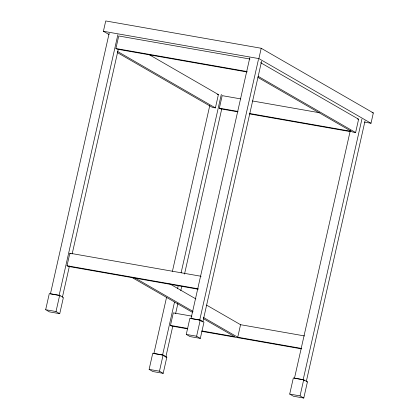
<?xml version="1.0" encoding="UTF-8"?>
<svg xmlns="http://www.w3.org/2000/svg" width="419" height="419" viewBox="0 0 419 419"><rect width="100%" height="100%" fill="white"/><g stroke="black" fill="none" stroke-linecap="round" stroke-linejoin="round"><path stroke-width="0.63" d="M109.066 34.547L103.404 31.284L105.735 20.95L261.215 48.269L373.334 112.936L371.004 123.265L364.577 122.139M45.666 309.714L49.311 293.551L59.655 295.369L63.384 297.521L59.739 313.684L49.395 311.867L45.666 309.714L56.01 311.532L59.739 313.684M109.191 33.164L50.437 293.871L59.121 295.395L60.21 296.024M59.121 295.395L117.875 34.693M56.01 311.532L59.655 295.369M246.985 71.979L117.011 49.143L115.906 48.504L118.729 35.982L249.991 59.042M198.108 289.22L68.129 266.379L67.024 265.74L69.847 253.217L201.104 276.278M62.394 297.281L69.434 266.049M72.162 253.94L118.273 49.327M149.117 369.38L152.762 353.217L163.101 355.034L166.83 357.187L163.19 373.35L152.846 371.533L149.117 369.38L159.461 371.197L163.19 373.35M166.532 297.443L153.888 353.536L162.572 355.061L174.498 302.157M172.419 271.308L209.767 105.578M117.247 52.527L212.333 107.369L215.403 107.908L218.404 94.574L149.353 54.748M177.515 288.77L178.232 285.585M181.102 272.837L221.326 94.359M159.461 371.197L163.101 355.034M237.835 111.857L220.462 108.809L219.357 108.17L222.18 95.647L240.841 98.926M187.665 328.873L171.575 326.045L170.475 325.406L173.293 312.883L191.912 316.151M165.845 356.946L172.738 326.354M175.613 313.606L177.907 303.403M180.783 290.655L181.788 286.193M184.517 274.084L221.724 108.992M186.256 334.414L189.901 318.257L200.24 320.074L203.969 322.221L200.329 338.384L189.985 336.567L186.256 334.414L196.6 336.232L200.329 338.384M249.776 57.869L191.027 318.571L199.711 320.1L202.319 321.603M199.711 320.1L258.465 59.393M371.004 123.265L258.884 58.602L261.215 48.269M196.6 336.232L200.24 320.074M202.843 321.907L261.597 61.2M301.738 348.472L237.735 337.227L240.558 324.699L206.635 305.132M289.707 394.08L293.347 377.922L303.691 379.74L307.42 381.887L303.78 398.05L293.436 396.233L289.707 394.08L300.051 395.897L303.78 398.05M350.357 130.283L294.478 378.237L303.162 379.766L361.916 119.059M257.889 77.415L352.541 132.006L355.605 132.545L358.612 119.211L260.56 62.661M300.051 395.897L303.691 379.74M306.294 381.573L365.049 120.866M103.404 31.284L258.884 58.602M115.906 48.504L247.168 71.57M372.046 112.706L373.334 112.936M217.178 94.359L218.404 94.574M357.386 118.996L358.612 119.211M252.421 100.958L319.336 112.716M219.357 108.17L238.018 111.449M249.598 113.481L350.619 131.231M249.415 113.895L350.436 131.645M67.024 265.74L198.281 288.806M240.558 324.699L304.561 335.944M170.475 325.406L187.806 328.454M201.932 330.937L234.671 336.687L203.571 318.749M201.817 331.356L301.549 348.88M165.615 356.972L166.83 357.187M306.205 381.678L307.42 381.887M258.12 76.321L355.605 132.545M117.482 51.432L215.403 107.908M169.878 283.935L195.888 298.936M135.389 278.2L193.065 311.464M203.246 317.335L237.735 337.227M132.325 277.661L192.263 312.228M303.686 380.064L304.728 380.667M69.847 253.217L70.952 253.856M163.661 355.689L164.751 356.318"/></g></svg>
